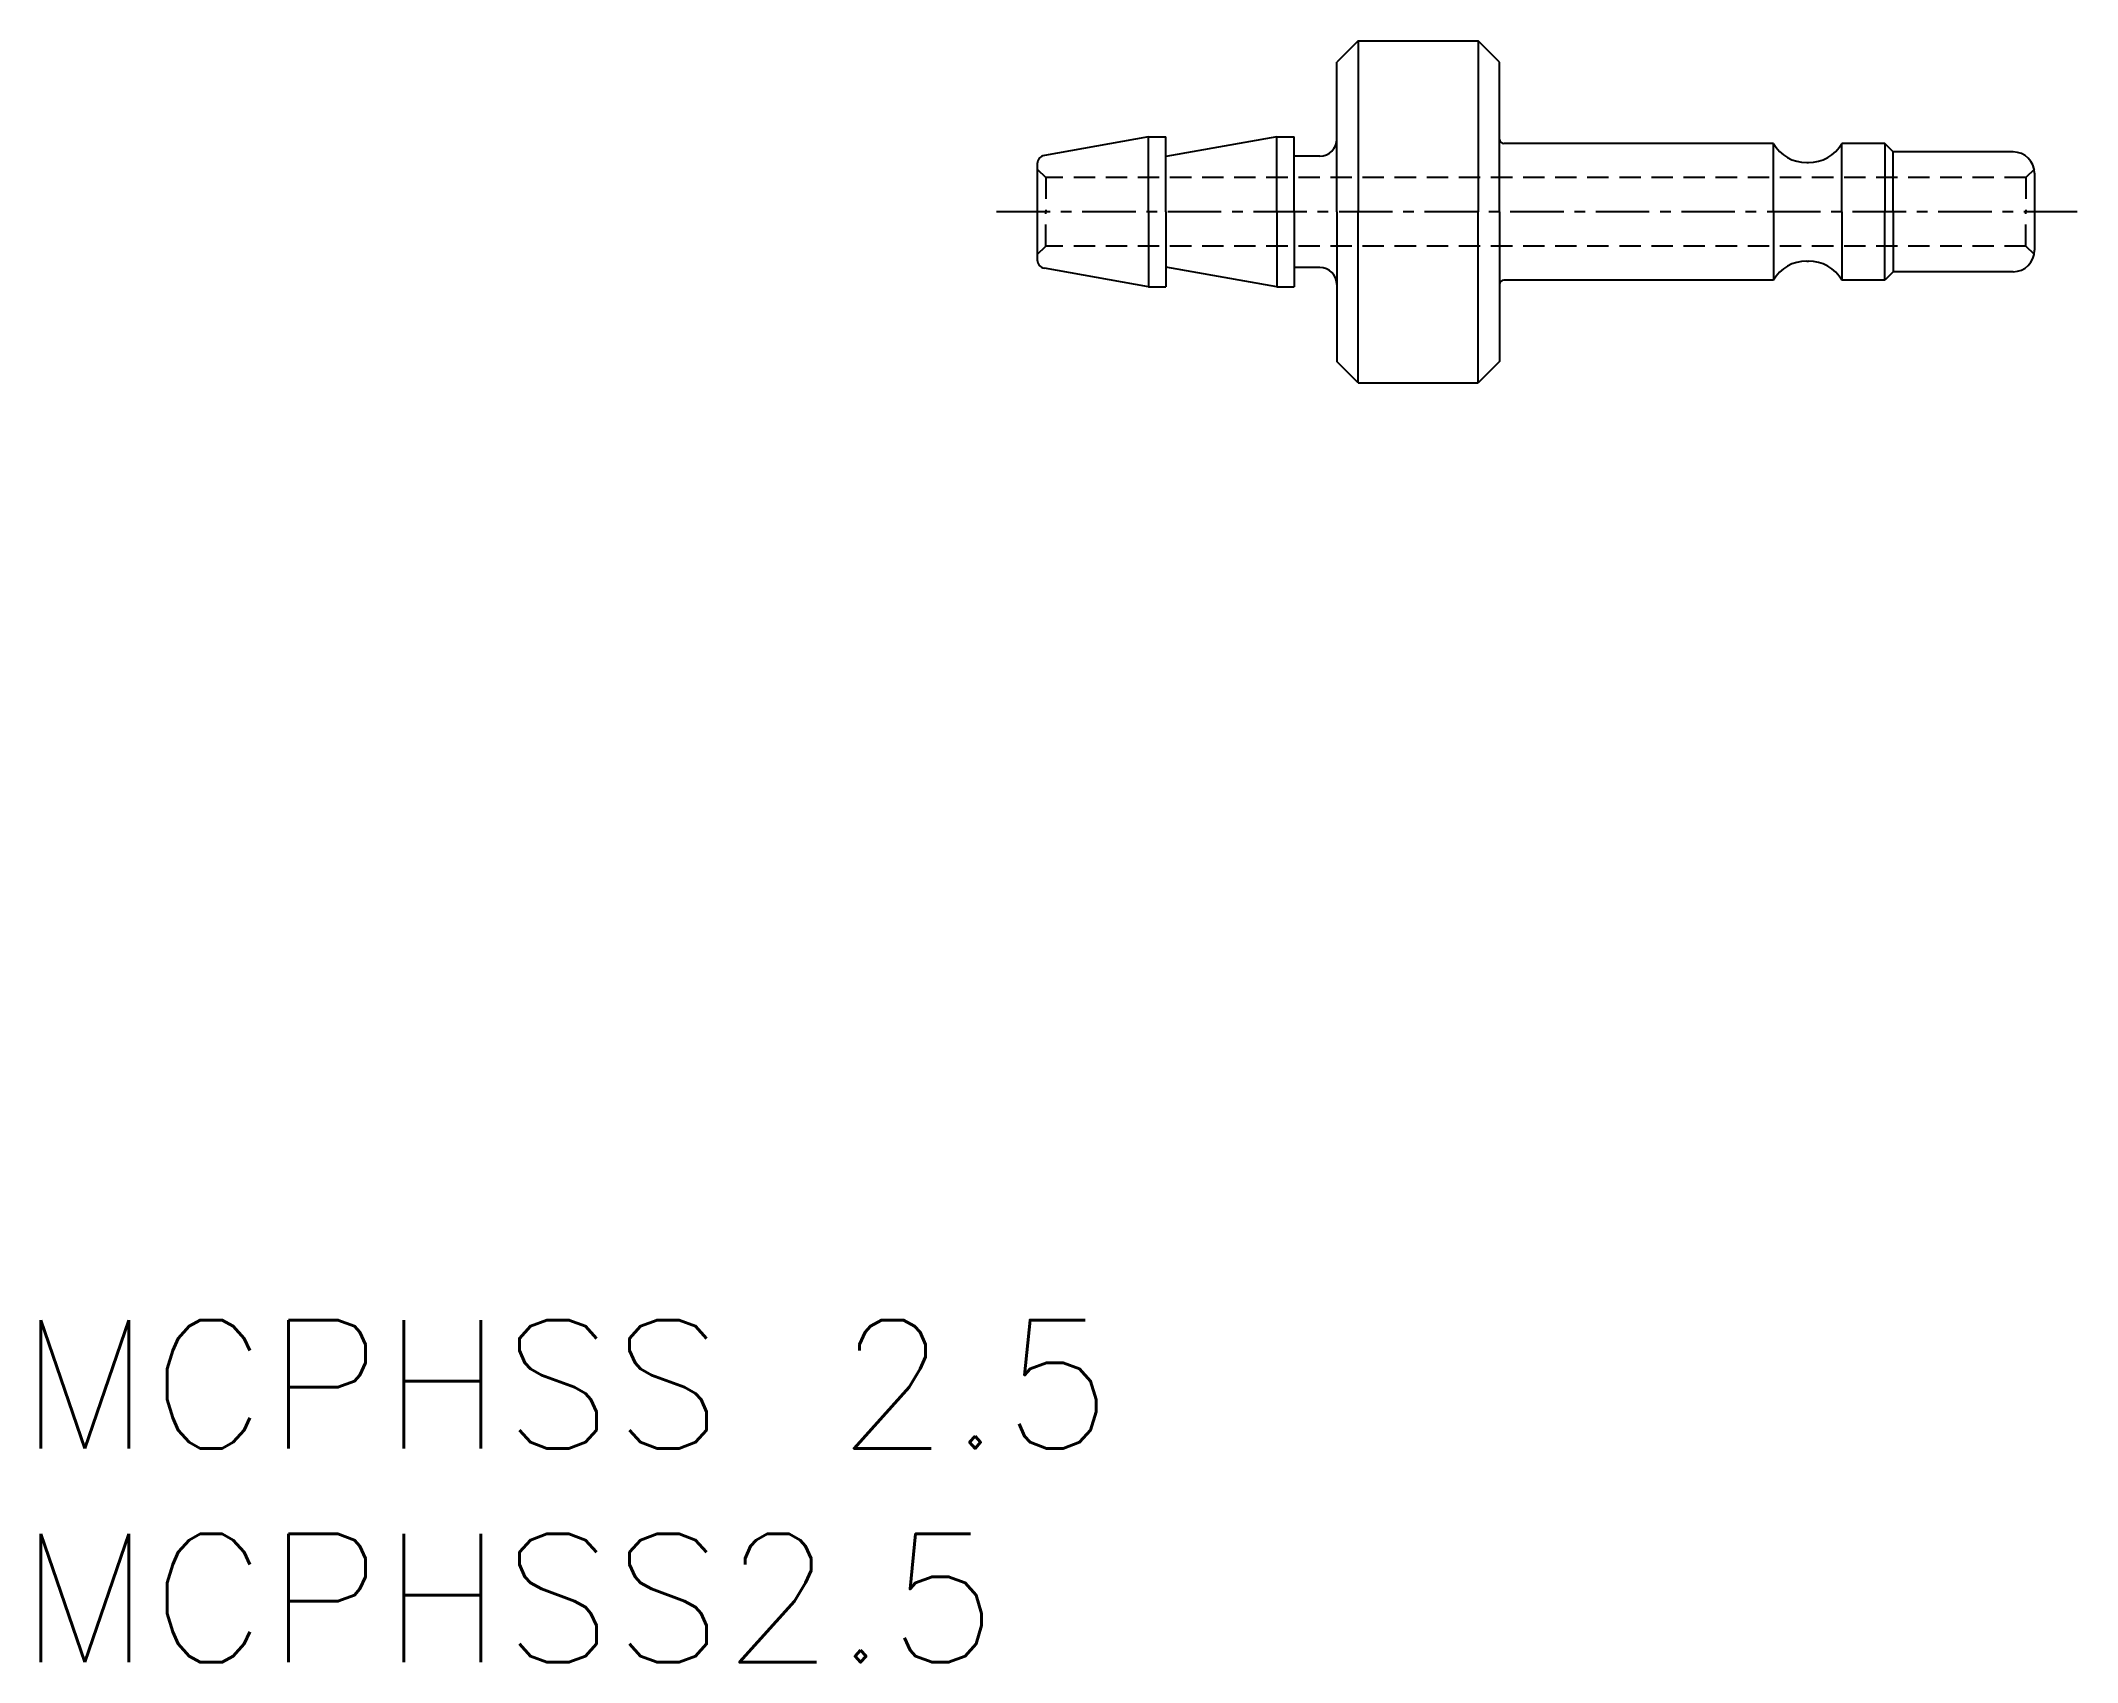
# Model space of a CAD drawing. Extents: x 0.5 to 48.1, y 0 to 37.9.
import ezdxf

# ---------------------------------------------------------------- set-up
doc = ezdxf.new("R2010")
doc.units = 0
doc.linetypes.add('CENTER', pattern=[2, 1.25, -0.25, 0.25, -0.25])
doc.linetypes.add('DASHED', pattern=[0.75, 0.5, -0.25])
doc.layers.get('0').update_dxf_attribs({"linetype": 'CONTINUOUS'})
doc.layers.add('CENTER', color=1, linetype='CENTER')
doc.styles.get("Standard").update_dxf_attribs({"font": 'txt.shx'})

# ---------------------------------------------------------------- blocks, each defined once
blk = doc.blocks.new('*U6')
at = {"color": 7, "linetype": 'CONTINUOUS'}
blk.add_text('MCPHSS2.5', height=3, dxfattribs=at).set_placement((0, 0))
blk = doc.blocks.new('*U7')
at = {"color": 7, "linetype": 'CONTINUOUS'}
blk.add_text('MCPHSS 2.5', height=3, dxfattribs=at).set_placement((0, 5))

msp = doc.modelspace()

# ---------------------------------------------------------------- linework, layer by layer
at = {"color": 7, "linetype": 'CONTINUOUS'}
for p, q in [((31.3, 37.906), (30.8, 37.406)), ((31.3, 37.906), (34.1, 37.906)), ((31.3, 37.906), (31.3, 33.906)), ((34.6, 37.406), (34.1, 37.906)), ((34.1, 37.906), (34.1, 33.906)), ((30.8, 33.906), (30.8, 37.406)), ((34.6, 33.906), (34.6, 37.406)), ((26.4, 35.656), (23.965, 35.226)), ((26.4, 35.656), (26.8, 35.656)), ((26.4, 33.906), (26.4, 35.656)), ((29.4, 35.656), (26.8, 35.197)), ((26.8, 35.197), (26.8, 35.656)), ((26.8, 33.906), (26.8, 35.656)), ((29.4, 35.656), (29.8, 35.656)), ((29.4, 33.906), (29.4, 35.656)), ((29.8, 35.206), (29.8, 35.656)), ((29.8, 33.906), (29.8, 35.656)), ((41, 35.506), (34.7, 35.506)), ((41, 33.906), (41, 35.506)), ((43.6, 35.506), (42.6, 35.506)), ((42.6, 33.906), (42.6, 35.506)), ((43.8, 35.306), (43.6, 35.506)), ((43.6, 35.506), (43.6, 33.906)), ((46.6, 35.306), (43.8, 35.306)), ((43.8, 33.906), (43.8, 35.306)), ((23.8, 35.029), (23.8, 33.906)), ((30.4, 35.206), (29.8, 35.206)), ((41.779, 35.056), (41.82, 35.056)), ((47.1, 34.806), (47.1, 33.906)), ((23.8, 33.906), (23.8, 32.782)), ((26.4, 33.906), (26.4, 32.156)), ((26.8, 33.906), (26.8, 32.156)), ((29.4, 33.906), (29.4, 32.156)), ((29.8, 33.906), (29.8, 32.156)), ((30.8, 33.906), (30.8, 30.406)), ((31.3, 29.906), (31.3, 33.906)), ((34.1, 29.906), (34.1, 33.906)), ((34.6, 33.906), (34.6, 30.406)), ((41, 33.906), (41, 32.306)), ((42.6, 33.906), (42.6, 32.306)), ((43.6, 32.306), (43.6, 33.906)), ((43.8, 33.906), (43.8, 32.506)), ((47.1, 33.906), (47.1, 33.006)), ((26.4, 32.156), (23.965, 32.585)), ((29.4, 32.156), (26.8, 32.614)), ((30.4, 32.606), (29.8, 32.606)), ((41.779, 32.756), (41.82, 32.756)), ((43.8, 32.506), (43.6, 32.306)), ((46.6, 32.506), (43.8, 32.506)), ((26.4, 32.156), (26.8, 32.156)), ((29.4, 32.156), (29.8, 32.156)), ((41, 32.306), (34.7, 32.306)), ((43.6, 32.306), (42.6, 32.306)), ((31.3, 29.906), (30.8, 30.406)), ((34.6, 30.406), (34.1, 29.906)), ((31.3, 29.906), (34.1, 29.906))]:
    msp.add_line(p, q, dxfattribs=at)
at = {"color": 3, "linetype": 'DASHED'}
for p, q in [((23.8, 34.906), (24, 34.706)), ((47.1, 34.906), (46.9, 34.706)), ((46.9, 34.706), (24, 34.706)), ((24, 34.706), (24, 33.906)), ((46.9, 34.706), (46.9, 33.906)), ((24, 33.106), (24, 33.906)), ((46.9, 33.106), (46.9, 33.906)), ((23.8, 32.906), (24, 33.106)), ((46.9, 33.106), (24, 33.106)), ((47.1, 32.906), (46.9, 33.106))]:
    msp.add_line(p, q, dxfattribs=at)
at = {"color": 7, "linetype": 'CONTINUOUS'}
for centre, radius, start, end in [((24, 35.029), 0.2, 100, 180), ((30.4, 35.606), 0.4, 270, 0), ((34.7, 35.606), 0.1, 180, 270), ((41.779, 35.956), 0.9, 210, 270), ((41.82, 35.956), 0.9, 270, 330), ((46.6, 34.806), 0.5, 0, 90), ((46.6, 33.006), 0.5, 270, 0), ((24, 32.782), 0.2, 180, 260), ((30.4, 32.206), 0.4, 0, 90), ((41.779, 31.856), 0.9, 90, 150), ((41.82, 31.856), 0.9, 30, 90), ((34.7, 32.206), 0.1, 90, 180)]:
    msp.add_arc(centre, radius, start, end, dxfattribs=at)
at = {"layer": 'CENTER', "color": 1, "linetype": 'CENTER'}
msp.add_line((48.1, 33.906), (22.8, 33.906), dxfattribs=at)

# ---------------------------------------------------------------- block references
at = {"color": 7, "linetype": 'CONTINUOUS'}
for name in ['*U7', '*U6']:
    msp.add_blockref(name, (0, 0), dxfattribs=at)

doc.saveas('drawing.dxf')
